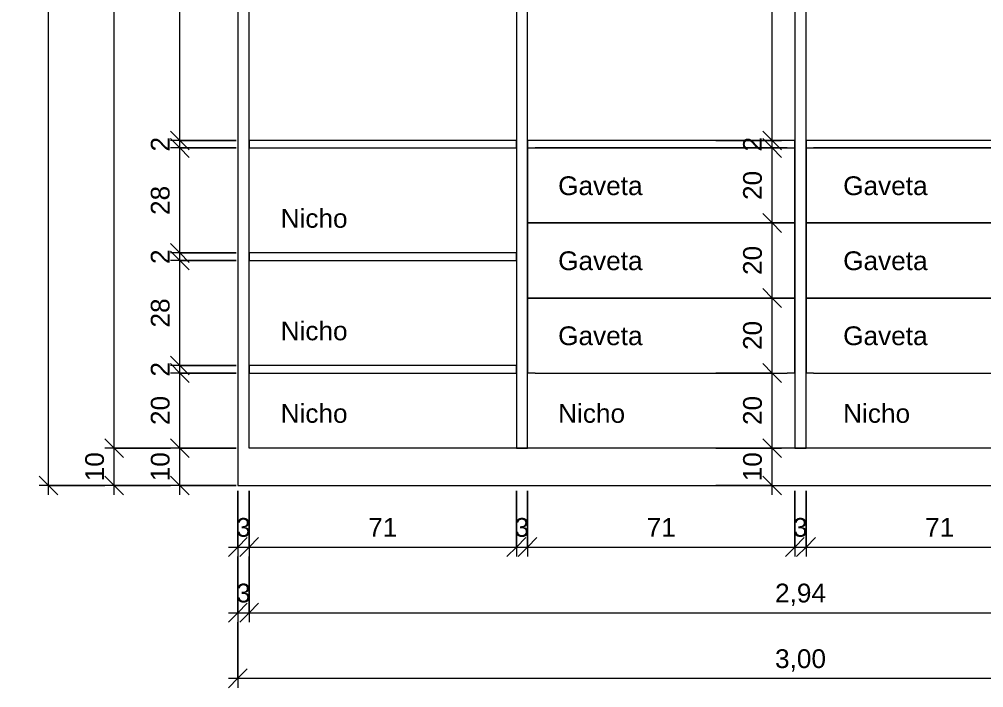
# Model space of a CAD drawing. Header units: millimetres. Extents: x 5059 to 16943, y -6200 to 11800.
# Drawn here: x 8047 to 10619, y -339 to 1443 of the extents above; entities that cross this region are included whole.
import ezdxf

# ---------------------------------------------------------------- set-up
doc = ezdxf.new("R2010")
doc.units = ezdxf.units.MM
for name, color, linetype, lineweight in [('A-ANNO-DIMS', 211, 'Continuous', 9), ('A-ANNO-DIMS-25', 211, 'Continuous', 9), ('G-ANNO-TEXT', 231, 'Continuous', 9), ('I-FURN', 30, 'Continuous', 9)]:
    doc.layers.add(name, color=color, linetype=linetype, lineweight=lineweight)
doc.styles.add('@Arial Unicode MS', font='ARIALUNI.TTF', dxfattribs={"height": 50})
doc.styles.add('Arial', font='arial.ttf', dxfattribs={"height": 50})
doc.dimstyles.new('CRT_-__Metros_-_Linha_de_chamada_3_5_mm', dxfattribs={"dimscale": 304.8, "dimtxt": 50.292243, "dimasz": 0.164042, "dimexe": 0.082021, "dimexo": 0.0625, "dimgap": 0.04101, "dimtad": 1, "dimdec": 0, "dimlfac": 0.1, "dimdsep": 46, "dimtxsty": '@Arial Unicode MS', "dimblk1": 'OBLIQUE', "dimblk2": 'OBLIQUE', "dimsah": 1, "dimcen": 0.09, "dimdle": 0.082021, "dimazin": 0, "dimtfac": 1, "dimtdec": 4, "dimtix": 1, "dimtmove": 0, "dimatfit": 3, "dimfxl": 0.492126, "dimfxlon": 1, "dimtvp": 1, "dimtolj": 1, "dimtzin": 0, "dimarcsym": 2})
doc.dimstyles.new('CRT_-__Metros_-_Linha_de_chamada_3_5_mm_1', dxfattribs={"dimscale": 304.8, "dimtxt": 50.292243, "dimasz": 0.164042, "dimexe": 0.082021, "dimexo": 0.0625, "dimgap": 0.04101, "dimtad": 1, "dimlfac": 0.001, "dimrnd": 0.01, "dimzin": 0, "dimdsep": 46, "dimtxsty": '@Arial Unicode MS', "dimblk1": 'OBLIQUE', "dimblk2": 'OBLIQUE', "dimsah": 1, "dimcen": 0.09, "dimdle": 0.082021, "dimazin": 0, "dimtfac": 1, "dimtdec": 4, "dimtix": 1, "dimtmove": 0, "dimatfit": 3, "dimfxl": 0.492126, "dimfxlon": 1, "dimtvp": 1, "dimtolj": 1, "dimtzin": 0, "dimarcsym": 2})

# ---------------------------------------------------------------- blocks, each defined once
blk = doc.blocks.new('CLOSET 02 - CLOSET 02-4326823-VISTA FRONTAL CLOSET 02')
at = {"layer": 'I-FURN'}
for p, q in [((13329.7, 3200), (13329.7, 200)), ((13359.7, 300), (13359.7, 3100)), ((14072.2, 3100), (14072.2, 300)), ((14102.2, 300), (14102.2, 3100)), ((14814.7, 3100), (14814.7, 300)), ((14844.7, 300), (14844.7, 3100)), ((14072.2, 1120), (13359.7, 1120)), ((13359.7, 1120), (13359.7, 1100)), ((14072.2, 1100), (14072.2, 1120)), ((14814.7, 1120), (14102.2, 1120)), ((14102.2, 1120), (14102.2, 1100)), ((14814.7, 1100), (14814.7, 1120)), ((15557.2, 1120), (14844.7, 1120)), ((14844.7, 1120), (14844.7, 1100)), ((13359.7, 1100), (14072.2, 1100)), ((14102.2, 1100), (14102.2, 900)), ((14102.2, 1100), (14814.7, 1100)), ((14794.7, 1100), (14122.2, 1100)), ((14814.7, 900), (14814.7, 1100)), ((14844.7, 1100), (14844.7, 900)), ((14844.7, 1100), (15557.2, 1100)), ((15537.2, 1100), (14864.7, 1100)), ((14122.2, 900), (14102.2, 900)), ((14102.2, 900), (14102.2, 700)), ((14102.2, 900), (14122.2, 900)), ((14122.2, 900), (14794.7, 900)), ((14794.7, 900), (14122.2, 900)), ((14814.7, 900), (14794.7, 900)), ((14794.7, 900), (14814.7, 900)), ((14814.7, 700), (14814.7, 900)), ((14864.7, 900), (14844.7, 900)), ((14844.7, 900), (14844.7, 700)), ((14844.7, 900), (14864.7, 900)), ((14864.7, 900), (15537.2, 900)), ((15537.2, 900), (14864.7, 900)), ((14072.2, 820), (13359.7, 820)), ((13359.7, 820), (13359.7, 800)), ((13359.7, 800), (14072.2, 800)), ((14072.2, 800), (14072.2, 820)), ((14122.2, 700), (14102.2, 700)), ((14102.2, 700), (14102.2, 500)), ((14102.2, 700), (14122.2, 700)), ((14122.2, 700), (14794.7, 700)), ((14794.7, 700), (14122.2, 700)), ((14814.7, 700), (14794.7, 700)), ((14794.7, 700), (14814.7, 700)), ((14814.7, 500), (14814.7, 700)), ((14864.7, 700), (14844.7, 700)), ((14844.7, 700), (14844.7, 500)), ((14844.7, 700), (14864.7, 700)), ((14864.7, 700), (15537.2, 700)), ((15537.2, 700), (14864.7, 700)), ((14072.2, 520), (13359.7, 520)), ((13359.7, 520), (13359.7, 500)), ((14072.2, 500), (14072.2, 520)), ((13359.7, 500), (14072.2, 500)), ((14122.2, 500), (14102.2, 500)), ((14122.2, 500), (14794.7, 500)), ((14814.7, 500), (14794.7, 500)), ((14864.7, 500), (14844.7, 500)), ((14864.7, 500), (15537.2, 500)), ((16299.7, 300), (13359.7, 300)), ((14072.2, 300), (14102.2, 300)), ((14814.7, 300), (14844.7, 300)), ((13329.7, 200), (16329.7, 200))]:
    blk.add_line(p, q, dxfattribs=at)
blk = doc.blocks.new('DIMBLOCK1-VISTA FRONTAL CLOSET 02')
at = {"layer": 'A-ANNO-DIMS-25', "lineweight": 18}
for p, q in [((8475, 300), (8450, 325)), ((8475, 300), (8500, 275)), ((8475, 200), (8450, 225)), ((8475, 200), (8500, 175))]:
    blk.add_line(p, q, dxfattribs=at)
at = {"layer": 'A-ANNO-DIMS-25'}
for p, q in [((8625, 300), (8450, 300)), ((8475, 175), (8475, 300)), ((8475, 300), (8625, 300)), ((8625, 200), (8450, 200)), ((8475, 200), (8625, 200))]:
    blk.add_line(p, q, dxfattribs=at)
at = {"layer": 'A-ANNO-DIMS-25', "color": 0, "insert": (8397.6, 211.3), "char_height": 50, "width": 92.937, "attachment_point": 1, "rotation": 90, "line_spacing_factor": 1.117605, "style": '@Arial Unicode MS'}
blk.add_mtext('10', dxfattribs=at)
blk = doc.blocks.new('_Oblique')
at = {"color": 0, "linetype": 'ByBlock', "lineweight": -2}
blk.add_line((-0.5, -0.5), (0.5, 0.5), dxfattribs=at)
blk = doc.blocks.new('DIMBLOCK2-VISTA FRONTAL CLOSET 02')
at = {"layer": 'A-ANNO-DIMS-25', "lineweight": 18}
for p, q in [((8475, 500), (8450, 525)), ((8475, 500), (8500, 475)), ((8475, 300), (8450, 325)), ((8475, 300), (8500, 275))]:
    blk.add_line(p, q, dxfattribs=at)
at = {"layer": 'A-ANNO-DIMS-25'}
for p, q in [((8625, 500), (8450, 500)), ((8475, 300), (8475, 500)), ((8475, 500), (8625, 500)), ((8625, 300), (8450, 300)), ((8475, 300), (8625, 300))]:
    blk.add_line(p, q, dxfattribs=at)
at = {"layer": 'A-ANNO-DIMS-25', "color": 0, "insert": (8397.6, 361.3), "char_height": 50, "width": 92.937, "attachment_point": 1, "rotation": 90, "line_spacing_factor": 1.117605, "style": '@Arial Unicode MS'}
blk.add_mtext('20', dxfattribs=at)
blk = doc.blocks.new('DIMBLOCK3-VISTA FRONTAL CLOSET 02')
at = {"layer": 'A-ANNO-DIMS-25', "lineweight": 18}
for p, q in [((8475, 520), (8450, 545)), ((8475, 500), (8450, 525)), ((8475, 520), (8500, 495)), ((8475, 500), (8500, 475))]:
    blk.add_line(p, q, dxfattribs=at)
at = {"layer": 'A-ANNO-DIMS-25'}
for p, q in [((8625, 520), (8450, 520)), ((8475, 500), (8475, 520)), ((8475, 520), (8625, 520)), ((8625, 500), (8450, 500)), ((8475, 500), (8625, 500))]:
    blk.add_line(p, q, dxfattribs=at)
at = {"layer": 'A-ANNO-DIMS-25', "color": 0, "insert": (8397.6, 490.6), "char_height": 50, "width": 46.468, "attachment_point": 1, "rotation": 90, "line_spacing_factor": 1.117605, "style": '@Arial Unicode MS'}
blk.add_mtext('2', dxfattribs=at)
blk = doc.blocks.new('DIMBLOCK4-VISTA FRONTAL CLOSET 02')
at = {"layer": 'A-ANNO-DIMS-25', "lineweight": 18}
for p, q in [((8475, 800), (8450, 825)), ((8475, 800), (8500, 775)), ((8475, 520), (8450, 545)), ((8475, 520), (8500, 495))]:
    blk.add_line(p, q, dxfattribs=at)
at = {"layer": 'A-ANNO-DIMS-25'}
for p, q in [((8625, 800), (8450, 800)), ((8475, 520), (8475, 800)), ((8475, 800), (8625, 800)), ((8625, 520), (8450, 520)), ((8475, 520), (8625, 520))]:
    blk.add_line(p, q, dxfattribs=at)
at = {"layer": 'A-ANNO-DIMS-25', "color": 0, "insert": (8397.6, 621.3), "char_height": 50, "width": 92.937, "attachment_point": 1, "rotation": 90, "line_spacing_factor": 1.117605, "style": '@Arial Unicode MS'}
blk.add_mtext('28', dxfattribs=at)
blk = doc.blocks.new('DIMBLOCK5-VISTA FRONTAL CLOSET 02')
at = {"layer": 'A-ANNO-DIMS-25', "lineweight": 18}
for p, q in [((8475, 820), (8450, 845)), ((8475, 800), (8450, 825)), ((8475, 820), (8500, 795)), ((8475, 800), (8500, 775))]:
    blk.add_line(p, q, dxfattribs=at)
at = {"layer": 'A-ANNO-DIMS-25'}
for p, q in [((8625, 820), (8450, 820)), ((8625, 800), (8450, 800)), ((8475, 800), (8475, 820)), ((8475, 820), (8625, 820)), ((8475, 800), (8625, 800))]:
    blk.add_line(p, q, dxfattribs=at)
at = {"layer": 'A-ANNO-DIMS-25', "color": 0, "insert": (8397.6, 790.6), "char_height": 50, "width": 46.468, "attachment_point": 1, "rotation": 90, "line_spacing_factor": 1.117605, "style": '@Arial Unicode MS'}
blk.add_mtext('2', dxfattribs=at)
blk = doc.blocks.new('DIMBLOCK6-VISTA FRONTAL CLOSET 02')
at = {"layer": 'A-ANNO-DIMS-25', "lineweight": 18}
for p, q in [((8475, 1100), (8450, 1125)), ((8475, 1100), (8500, 1075)), ((8475, 820), (8450, 845)), ((8475, 820), (8500, 795))]:
    blk.add_line(p, q, dxfattribs=at)
at = {"layer": 'A-ANNO-DIMS-25'}
for p, q in [((8625, 1100), (8450, 1100)), ((8475, 820), (8475, 1100)), ((8475, 1100), (8625, 1100)), ((8625, 820), (8450, 820)), ((8475, 820), (8625, 820))]:
    blk.add_line(p, q, dxfattribs=at)
at = {"layer": 'A-ANNO-DIMS-25', "color": 0, "insert": (8397.6, 921.3), "char_height": 50, "width": 92.937, "attachment_point": 1, "rotation": 90, "line_spacing_factor": 1.117605, "style": '@Arial Unicode MS'}
blk.add_mtext('28', dxfattribs=at)
blk = doc.blocks.new('DIMBLOCK7-VISTA FRONTAL CLOSET 02')
at = {"layer": 'A-ANNO-DIMS-25', "lineweight": 18}
for p, q in [((8475, 1120), (8450, 1145)), ((8475, 1100), (8450, 1125)), ((8475, 1120), (8500, 1095)), ((8475, 1100), (8500, 1075))]:
    blk.add_line(p, q, dxfattribs=at)
at = {"layer": 'A-ANNO-DIMS-25'}
for p, q in [((8625, 1120), (8450, 1120)), ((8475, 1100), (8475, 1120)), ((8475, 1120), (8625, 1120)), ((8625, 1100), (8450, 1100)), ((8475, 1100), (8625, 1100))]:
    blk.add_line(p, q, dxfattribs=at)
at = {"layer": 'A-ANNO-DIMS-25', "color": 0, "insert": (8397.6, 1090.6), "char_height": 50, "width": 46.468, "attachment_point": 1, "rotation": 90, "line_spacing_factor": 1.117605, "style": '@Arial Unicode MS'}
blk.add_mtext('2', dxfattribs=at)
blk = doc.blocks.new('DIMBLOCK8-VISTA FRONTAL CLOSET 02')
at = {"layer": 'A-ANNO-DIMS-25', "lineweight": 18}
for p, q in [((8475, 2300), (8450, 2325)), ((8475, 2300), (8500, 2275)), ((8475, 1120), (8450, 1145)), ((8475, 1120), (8500, 1095))]:
    blk.add_line(p, q, dxfattribs=at)
at = {"layer": 'A-ANNO-DIMS-25'}
for p, q in [((8625, 2300), (8450, 2300)), ((8475, 1120), (8475, 2300)), ((8475, 2300), (8625, 2300)), ((8625, 1120), (8450, 1120)), ((8475, 1120), (8625, 1120))]:
    blk.add_line(p, q, dxfattribs=at)
at = {"layer": 'A-ANNO-DIMS-25', "color": 0, "insert": (8397.6, 1642.4), "char_height": 50, "width": 162.337, "attachment_point": 1, "rotation": 90, "line_spacing_factor": 1.117605, "style": '@Arial Unicode MS'}
blk.add_mtext('1,18', dxfattribs=at)
blk = doc.blocks.new('DIMBLOCK14-VISTA FRONTAL CLOSET 02')
at = {"layer": 'A-ANNO-DIMS-25', "lineweight": 18}
for p, q in [((8300, 300), (8275, 325)), ((8300, 300), (8325, 275)), ((8300, 200), (8275, 225)), ((8300, 200), (8325, 175))]:
    blk.add_line(p, q, dxfattribs=at)
at = {"layer": 'A-ANNO-DIMS-25'}
for p, q in [((8450, 300), (8275, 300)), ((8300, 175), (8300, 300)), ((8300, 300), (8450, 300)), ((8450, 200), (8275, 200)), ((8300, 200), (8450, 200))]:
    blk.add_line(p, q, dxfattribs=at)
at = {"layer": 'A-ANNO-DIMS-25', "color": 0, "insert": (8222.6, 211.3), "char_height": 50, "width": 92.937, "attachment_point": 1, "rotation": 90, "line_spacing_factor": 1.117605, "style": '@Arial Unicode MS'}
blk.add_mtext('10', dxfattribs=at)
blk = doc.blocks.new('DIMBLOCK15-VISTA FRONTAL CLOSET 02')
at = {"layer": 'A-ANNO-DIMS-25', "lineweight": 18}
for p, q in [((8300, 3100), (8275, 3125)), ((8300, 3100), (8325, 3075)), ((8300, 300), (8275, 325)), ((8300, 300), (8325, 275))]:
    blk.add_line(p, q, dxfattribs=at)
at = {"layer": 'A-ANNO-DIMS-25'}
for p, q in [((8450, 3100), (8275, 3100)), ((8300, 300), (8300, 3100)), ((8300, 3100), (8450, 3100)), ((8450, 300), (8275, 300)), ((8300, 300), (8450, 300))]:
    blk.add_line(p, q, dxfattribs=at)
at = {"layer": 'A-ANNO-DIMS-25', "color": 0, "insert": (8222.6, 1632.4), "char_height": 50, "width": 162.337, "attachment_point": 1, "rotation": 90, "line_spacing_factor": 1.117605, "style": '@Arial Unicode MS'}
blk.add_mtext('2,80', dxfattribs=at)
blk = doc.blocks.new('DIMBLOCK17-VISTA FRONTAL CLOSET 02')
at = {"layer": 'A-ANNO-DIMS-25', "lineweight": 18}
for p, q in [((8125, 3200), (8100, 3225)), ((8125, 3200), (8150, 3175)), ((8125, 200), (8100, 225)), ((8125, 200), (8150, 175))]:
    blk.add_line(p, q, dxfattribs=at)
at = {"layer": 'A-ANNO-DIMS-25'}
for p, q in [((8125, 175), (8125, 3225)), ((8275, 3200), (8100, 3200)), ((8125, 3200), (8275, 3200)), ((8275, 200), (8100, 200)), ((8125, 200), (8275, 200))]:
    blk.add_line(p, q, dxfattribs=at)
at = {"layer": 'A-ANNO-DIMS-25', "color": 0, "insert": (8047.6, 1632.4), "char_height": 50, "width": 162.337, "attachment_point": 1, "rotation": 90, "line_spacing_factor": 1.117605, "style": '@Arial Unicode MS'}
blk.add_mtext('3,00', dxfattribs=at)
blk = doc.blocks.new('DIMBLOCK18-VISTA FRONTAL CLOSET 02')
at = {"layer": 'A-ANNO-DIMS-25'}
for p, q in [((8629.8, 186.1), (8629.8, 11.1)), ((8629.8, 36.1), (8629.8, 186.1)), ((8659.8, 186.1), (8659.8, 11.1)), ((8659.8, 36.1), (8659.8, 186.1)), ((8604.8, 36.1), (8659.8, 36.1))]:
    blk.add_line(p, q, dxfattribs=at)
at = {"layer": 'A-ANNO-DIMS-25', "lineweight": 18}
for p, q in [((8629.8, 36.1), (8654.8, 61.1)), ((8659.8, 36.1), (8684.8, 61.1)), ((8629.8, 36.1), (8604.8, 11.1)), ((8659.8, 36.1), (8634.8, 11.1))]:
    blk.add_line(p, q, dxfattribs=at)
at = {"layer": 'A-ANNO-DIMS-25', "color": 0, "insert": (8625.4, 113.5), "char_height": 50, "width": 46.468, "attachment_point": 1, "line_spacing_factor": 1.117605, "style": '@Arial Unicode MS'}
blk.add_mtext('3', dxfattribs=at)
blk = doc.blocks.new('DIMBLOCK19-VISTA FRONTAL CLOSET 02')
at = {"layer": 'A-ANNO-DIMS-25'}
for p, q in [((8659.8, 186.1), (8659.8, 11.1)), ((8659.8, 36.1), (8659.8, 186.1)), ((9372.3, 186.1), (9372.3, 11.1)), ((9372.3, 36.1), (9372.3, 186.1)), ((8659.8, 36.1), (9372.3, 36.1))]:
    blk.add_line(p, q, dxfattribs=at)
at = {"layer": 'A-ANNO-DIMS-25', "lineweight": 18}
for p, q in [((8659.8, 36.1), (8684.8, 61.1)), ((9372.3, 36.1), (9397.3, 61.1)), ((8659.8, 36.1), (8634.8, 11.1)), ((9372.3, 36.1), (9347.3, 11.1))]:
    blk.add_line(p, q, dxfattribs=at)
at = {"layer": 'A-ANNO-DIMS-25', "color": 0, "insert": (8977.3, 113.5), "char_height": 50, "width": 92.937, "attachment_point": 1, "line_spacing_factor": 1.117605, "style": '@Arial Unicode MS'}
blk.add_mtext('71', dxfattribs=at)
blk = doc.blocks.new('DIMBLOCK20-VISTA FRONTAL CLOSET 02')
at = {"layer": 'A-ANNO-DIMS-25'}
for p, q in [((9372.3, 186.1), (9372.3, 11.1)), ((9372.3, 36.1), (9372.3, 186.1)), ((9402.3, 186.1), (9402.3, 11.1)), ((9402.3, 36.1), (9402.3, 186.1)), ((9372.3, 36.1), (9402.3, 36.1))]:
    blk.add_line(p, q, dxfattribs=at)
at = {"layer": 'A-ANNO-DIMS-25', "lineweight": 18}
for p, q in [((9372.3, 36.1), (9397.3, 61.1)), ((9402.3, 36.1), (9427.3, 61.1)), ((9372.3, 36.1), (9347.3, 11.1)), ((9402.3, 36.1), (9377.3, 11.1))]:
    blk.add_line(p, q, dxfattribs=at)
at = {"layer": 'A-ANNO-DIMS-25', "color": 0, "insert": (9367.9, 113.5), "char_height": 50, "width": 46.468, "attachment_point": 1, "line_spacing_factor": 1.117605, "style": '@Arial Unicode MS'}
blk.add_mtext('3', dxfattribs=at)
blk = doc.blocks.new('DIMBLOCK21-VISTA FRONTAL CLOSET 02')
at = {"layer": 'A-ANNO-DIMS-25'}
for p, q in [((9402.3, 186.1), (9402.3, 11.1)), ((9402.3, 36.1), (9402.3, 186.1)), ((10114.8, 186.1), (10114.8, 11.1)), ((10114.8, 36.1), (10114.8, 186.1)), ((9402.3, 36.1), (10114.8, 36.1))]:
    blk.add_line(p, q, dxfattribs=at)
at = {"layer": 'A-ANNO-DIMS-25', "lineweight": 18}
for p, q in [((9402.3, 36.1), (9427.3, 61.1)), ((10114.8, 36.1), (10139.8, 61.1)), ((9402.3, 36.1), (9377.3, 11.1)), ((10114.8, 36.1), (10089.8, 11.1))]:
    blk.add_line(p, q, dxfattribs=at)
at = {"layer": 'A-ANNO-DIMS-25', "color": 0, "insert": (9719.8, 113.5), "char_height": 50, "width": 92.937, "attachment_point": 1, "line_spacing_factor": 1.117605, "style": '@Arial Unicode MS'}
blk.add_mtext('71', dxfattribs=at)
blk = doc.blocks.new('DIMBLOCK22-VISTA FRONTAL CLOSET 02')
at = {"layer": 'A-ANNO-DIMS-25'}
for p, q in [((10114.8, 186.1), (10114.8, 11.1)), ((10114.8, 36.1), (10114.8, 186.1)), ((10144.8, 186.1), (10144.8, 11.1)), ((10144.8, 36.1), (10144.8, 186.1)), ((10114.8, 36.1), (10144.8, 36.1))]:
    blk.add_line(p, q, dxfattribs=at)
at = {"layer": 'A-ANNO-DIMS-25', "lineweight": 18}
for p, q in [((10114.8, 36.1), (10139.8, 61.1)), ((10144.8, 36.1), (10169.8, 61.1)), ((10114.8, 36.1), (10089.8, 11.1)), ((10144.8, 36.1), (10119.8, 11.1))]:
    blk.add_line(p, q, dxfattribs=at)
at = {"layer": 'A-ANNO-DIMS-25', "color": 0, "insert": (10110.4, 113.5), "char_height": 50, "width": 46.468, "attachment_point": 1, "line_spacing_factor": 1.117605, "style": '@Arial Unicode MS'}
blk.add_mtext('3', dxfattribs=at)
blk = doc.blocks.new('DIMBLOCK23-VISTA FRONTAL CLOSET 02')
at = {"layer": 'A-ANNO-DIMS-25'}
for p, q in [((10144.8, 186.1), (10144.8, 11.1)), ((10144.8, 36.1), (10144.8, 186.1)), ((10857.3, 186.1), (10857.3, 11.1)), ((10857.3, 36.1), (10857.3, 186.1)), ((10144.8, 36.1), (10857.3, 36.1))]:
    blk.add_line(p, q, dxfattribs=at)
at = {"layer": 'A-ANNO-DIMS-25', "lineweight": 18}
for p, q in [((10144.8, 36.1), (10169.8, 61.1)), ((10857.3, 36.1), (10882.3, 61.1)), ((10144.8, 36.1), (10119.8, 11.1)), ((10857.3, 36.1), (10832.3, 11.1))]:
    blk.add_line(p, q, dxfattribs=at)
at = {"layer": 'A-ANNO-DIMS-25', "color": 0, "insert": (10462.3, 113.5), "char_height": 50, "width": 92.937, "attachment_point": 1, "line_spacing_factor": 1.117605, "style": '@Arial Unicode MS'}
blk.add_mtext('71', dxfattribs=at)
blk = doc.blocks.new('DIMBLOCK27-VISTA FRONTAL CLOSET 02')
at = {"layer": 'A-ANNO-DIMS-25'}
for p, q in [((8629.8, 11.1), (8629.8, -163.9)), ((8629.8, -138.9), (8629.8, 11.1)), ((8659.8, 11.1), (8659.8, -163.9)), ((8659.8, -138.9), (8659.8, 11.1)), ((8604.8, -138.9), (8659.8, -138.9))]:
    blk.add_line(p, q, dxfattribs=at)
at = {"layer": 'A-ANNO-DIMS-25', "lineweight": 18}
for p, q in [((8629.8, -138.9), (8654.8, -113.9)), ((8659.8, -138.9), (8684.8, -113.9)), ((8629.8, -138.9), (8604.8, -163.9)), ((8659.8, -138.9), (8634.8, -163.9))]:
    blk.add_line(p, q, dxfattribs=at)
at = {"layer": 'A-ANNO-DIMS-25', "color": 0, "insert": (8625.4, -61.5), "char_height": 50, "width": 46.468, "attachment_point": 1, "line_spacing_factor": 1.117605, "style": '@Arial Unicode MS'}
blk.add_mtext('3', dxfattribs=at)
blk = doc.blocks.new('DIMBLOCK28-VISTA FRONTAL CLOSET 02')
at = {"layer": 'A-ANNO-DIMS-25'}
for p, q in [((8659.8, 11.1), (8659.8, -163.9)), ((8659.8, -138.9), (8659.8, 11.1)), ((11599.8, 11.1), (11599.8, -163.9)), ((11599.8, -138.9), (11599.8, 11.1)), ((8659.8, -138.9), (11599.8, -138.9))]:
    blk.add_line(p, q, dxfattribs=at)
at = {"layer": 'A-ANNO-DIMS-25', "lineweight": 18}
for p, q in [((8659.8, -138.9), (8684.8, -113.9)), ((11599.8, -138.9), (11624.8, -113.9)), ((8659.8, -138.9), (8634.8, -163.9)), ((11599.8, -138.9), (11574.8, -163.9))]:
    blk.add_line(p, q, dxfattribs=at)
at = {"layer": 'A-ANNO-DIMS-25', "color": 0, "insert": (10062.1, -61.5), "char_height": 50, "width": 162.337, "attachment_point": 1, "line_spacing_factor": 1.117605, "style": '@Arial Unicode MS'}
blk.add_mtext('2,94', dxfattribs=at)
blk = doc.blocks.new('DIMBLOCK30-VISTA FRONTAL CLOSET 02')
at = {"layer": 'A-ANNO-DIMS-25'}
for p, q in [((8629.8, -163.9), (8629.8, -338.9)), ((8629.8, -313.9), (8629.8, -163.9)), ((11629.8, -163.9), (11629.8, -338.9)), ((11629.8, -313.9), (11629.8, -163.9)), ((8604.8, -313.9), (11654.8, -313.9))]:
    blk.add_line(p, q, dxfattribs=at)
at = {"layer": 'A-ANNO-DIMS-25', "lineweight": 18}
for p, q in [((8629.8, -313.9), (8654.8, -288.9)), ((11629.8, -313.9), (11654.8, -288.9)), ((8629.8, -313.9), (8604.8, -338.9)), ((11629.8, -313.9), (11604.8, -338.9))]:
    blk.add_line(p, q, dxfattribs=at)
at = {"layer": 'A-ANNO-DIMS-25', "color": 0, "insert": (10062.1, -236.5), "char_height": 50, "width": 162.337, "attachment_point": 1, "line_spacing_factor": 1.117605, "style": '@Arial Unicode MS'}
blk.add_mtext('3,00', dxfattribs=at)
blk = doc.blocks.new('DIMBLOCK54-VISTA FRONTAL CLOSET 02')
at = {"layer": 'A-ANNO-DIMS-25', "lineweight": 18}
for p, q in [((10054.3, 300), (10029.3, 325)), ((10054.3, 300), (10079.3, 275)), ((10054.3, 200), (10029.3, 225)), ((10054.3, 200), (10079.3, 175))]:
    blk.add_line(p, q, dxfattribs=at)
at = {"layer": 'A-ANNO-DIMS-25'}
for p, q in [((9904.3, 300), (10079.3, 300)), ((10054.3, 300), (9904.3, 300)), ((10054.3, 175), (10054.3, 300)), ((9904.3, 200), (10079.3, 200)), ((10054.3, 200), (9904.3, 200))]:
    blk.add_line(p, q, dxfattribs=at)
at = {"layer": 'A-ANNO-DIMS-25', "color": 0, "insert": (9976.9, 211.3), "char_height": 50, "width": 92.937, "attachment_point": 1, "rotation": 90, "line_spacing_factor": 1.117605, "style": '@Arial Unicode MS'}
blk.add_mtext('10', dxfattribs=at)
blk = doc.blocks.new('DIMBLOCK55-VISTA FRONTAL CLOSET 02')
at = {"layer": 'A-ANNO-DIMS-25', "lineweight": 18}
for p, q in [((10054.3, 500), (10029.3, 525)), ((10054.3, 500), (10079.3, 475)), ((10054.3, 300), (10029.3, 325)), ((10054.3, 300), (10079.3, 275))]:
    blk.add_line(p, q, dxfattribs=at)
at = {"layer": 'A-ANNO-DIMS-25'}
for p, q in [((9904.3, 500), (10079.3, 500)), ((10054.3, 500), (9904.3, 500)), ((10054.3, 300), (10054.3, 500)), ((9904.3, 300), (10079.3, 300)), ((10054.3, 300), (9904.3, 300))]:
    blk.add_line(p, q, dxfattribs=at)
at = {"layer": 'A-ANNO-DIMS-25', "color": 0, "insert": (9976.9, 361.3), "char_height": 50, "width": 92.937, "attachment_point": 1, "rotation": 90, "line_spacing_factor": 1.117605, "style": '@Arial Unicode MS'}
blk.add_mtext('20', dxfattribs=at)
blk = doc.blocks.new('DIMBLOCK56-VISTA FRONTAL CLOSET 02')
at = {"layer": 'A-ANNO-DIMS-25', "lineweight": 18}
for p, q in [((10054.3, 700), (10029.3, 725)), ((10054.3, 700), (10079.3, 675)), ((10054.3, 500), (10029.3, 525)), ((10054.3, 500), (10079.3, 475))]:
    blk.add_line(p, q, dxfattribs=at)
at = {"layer": 'A-ANNO-DIMS-25'}
for p, q in [((9904.3, 700), (10079.3, 700)), ((10054.3, 700), (9904.3, 700)), ((10054.3, 500), (10054.3, 700)), ((9904.3, 500), (10079.3, 500)), ((10054.3, 500), (9904.3, 500))]:
    blk.add_line(p, q, dxfattribs=at)
at = {"layer": 'A-ANNO-DIMS-25', "color": 0, "insert": (9976.9, 561.3), "char_height": 50, "width": 92.937, "attachment_point": 1, "rotation": 90, "line_spacing_factor": 1.117605, "style": '@Arial Unicode MS'}
blk.add_mtext('20', dxfattribs=at)
blk = doc.blocks.new('DIMBLOCK57-VISTA FRONTAL CLOSET 02')
at = {"layer": 'A-ANNO-DIMS-25', "lineweight": 18}
for p, q in [((10054.3, 900), (10029.3, 925)), ((10054.3, 900), (10079.3, 875)), ((10054.3, 700), (10029.3, 725)), ((10054.3, 700), (10079.3, 675))]:
    blk.add_line(p, q, dxfattribs=at)
at = {"layer": 'A-ANNO-DIMS-25'}
for p, q in [((9904.3, 900), (10079.3, 900)), ((10054.3, 900), (9904.3, 900)), ((10054.3, 700), (10054.3, 900)), ((9904.3, 700), (10079.3, 700)), ((10054.3, 700), (9904.3, 700))]:
    blk.add_line(p, q, dxfattribs=at)
at = {"layer": 'A-ANNO-DIMS-25', "color": 0, "insert": (9976.9, 761.3), "char_height": 50, "width": 92.937, "attachment_point": 1, "rotation": 90, "line_spacing_factor": 1.117605, "style": '@Arial Unicode MS'}
blk.add_mtext('20', dxfattribs=at)
blk = doc.blocks.new('DIMBLOCK58-VISTA FRONTAL CLOSET 02')
at = {"layer": 'A-ANNO-DIMS-25', "lineweight": 18}
for p, q in [((10054.3, 1100), (10029.3, 1125)), ((10054.3, 1100), (10079.3, 1075)), ((10054.3, 900), (10029.3, 925)), ((10054.3, 900), (10079.3, 875))]:
    blk.add_line(p, q, dxfattribs=at)
at = {"layer": 'A-ANNO-DIMS-25'}
for p, q in [((9904.3, 1100), (10079.3, 1100)), ((10054.3, 1100), (9904.3, 1100)), ((10054.3, 900), (10054.3, 1100)), ((9904.3, 900), (10079.3, 900)), ((10054.3, 900), (9904.3, 900))]:
    blk.add_line(p, q, dxfattribs=at)
at = {"layer": 'A-ANNO-DIMS-25', "color": 0, "insert": (9976.9, 961.3), "char_height": 50, "width": 92.937, "attachment_point": 1, "rotation": 90, "line_spacing_factor": 1.117605, "style": '@Arial Unicode MS'}
blk.add_mtext('20', dxfattribs=at)
blk = doc.blocks.new('DIMBLOCK59-VISTA FRONTAL CLOSET 02')
at = {"layer": 'A-ANNO-DIMS-25', "lineweight": 18}
for p, q in [((10054.3, 1120), (10029.3, 1145)), ((10054.3, 1100), (10029.3, 1125)), ((10054.3, 1120), (10079.3, 1095)), ((10054.3, 1100), (10079.3, 1075))]:
    blk.add_line(p, q, dxfattribs=at)
at = {"layer": 'A-ANNO-DIMS-25'}
for p, q in [((9904.3, 1120), (10079.3, 1120)), ((10054.3, 1120), (9904.3, 1120)), ((10054.3, 1100), (10054.3, 1120)), ((9904.3, 1100), (10079.3, 1100)), ((10054.3, 1100), (9904.3, 1100))]:
    blk.add_line(p, q, dxfattribs=at)
at = {"layer": 'A-ANNO-DIMS-25', "color": 0, "insert": (9976.9, 1090.6), "char_height": 50, "width": 46.468, "attachment_point": 1, "rotation": 90, "line_spacing_factor": 1.117605, "style": '@Arial Unicode MS'}
blk.add_mtext('2', dxfattribs=at)
blk = doc.blocks.new('DIMBLOCK60-VISTA FRONTAL CLOSET 02')
at = {"layer": 'A-ANNO-DIMS-25', "lineweight": 18}
for p, q in [((10054.3, 2300), (10029.3, 2325)), ((10054.3, 2300), (10079.3, 2275)), ((10054.3, 1120), (10029.3, 1145)), ((10054.3, 1120), (10079.3, 1095))]:
    blk.add_line(p, q, dxfattribs=at)
at = {"layer": 'A-ANNO-DIMS-25'}
for p, q in [((9904.3, 2300), (10079.3, 2300)), ((10054.3, 2300), (9904.3, 2300)), ((10054.3, 1120), (10054.3, 2300)), ((9904.3, 1120), (10079.3, 1120)), ((10054.3, 1120), (9904.3, 1120))]:
    blk.add_line(p, q, dxfattribs=at)
at = {"layer": 'A-ANNO-DIMS-25', "color": 0, "insert": (9976.9, 1642.4), "char_height": 50, "width": 162.337, "attachment_point": 1, "rotation": 90, "line_spacing_factor": 1.117605, "style": '@Arial Unicode MS'}
blk.add_mtext('1,18', dxfattribs=at)

msp = doc.modelspace()

# ---------------------------------------------------------------- block references
at = {"layer": 'I-FURN'}
msp.add_blockref('CLOSET 02 - CLOSET 02-4326823-VISTA FRONTAL CLOSET 02', (-4699.867, 0), dxfattribs=at)

# ---------------------------------------------------------------- texts
at = {"layer": 'G-ANNO-TEXT', "color": 7, "char_height": 50, "attachment_point": 1, "style": 'Arial'}
for s, insert, width in [('Gaveta', (9483.733, 1024.354), 280.59062), ('Gaveta', (10243.733, 1024.354), 280.59062), ('Nicho', (8743.733, 937.308), 222.46828), ('Gaveta', (9483.733, 824.354), 280.59062), ('Gaveta', (10243.733, 824.354), 280.59062), ('Nicho', (8743.733, 637.308), 222.46828), ('Gaveta', (9483.733, 624.354), 280.59062), ('Gaveta', (10243.733, 624.354), 280.59062), ('Nicho', (8743.733, 417.308), 222.46828), ('Nicho', (9483.733, 417.308), 222.46828), ('Nicho', (10243.733, 417.308), 222.46828)]:
    msp.add_mtext(s, dxfattribs=dict(at, insert=insert, width=width))

# ---------------------------------------------------------------- dimensions: what is measured, and where the dimension line sits
at = {"layer": 'A-ANNO-DIMS'}
for base, p1, p2, dimstyle, override, picture, middle in [((8125.034, 3200), (8275.034, 200), (8275.034, 3200), 'CRT_-__Metros_-_Linha_de_chamada_3_5_mm_1', {"dimpost": '<>', "dimfxl": 3000}, 'DIMBLOCK17-VISTA FRONTAL CLOSET 02', (8086.989, 1700)), ((8300.034, 3100), (8450.034, 300), (8450.034, 3100), 'CRT_-__Metros_-_Linha_de_chamada_3_5_mm_1', {"dimpost": '<>', "dimfxl": 2800}, 'DIMBLOCK15-VISTA FRONTAL CLOSET 02', (8261.989, 1700)), ((8475.034, 2300), (8625.034, 1120), (8625.034, 2300), 'CRT_-__Metros_-_Linha_de_chamada_3_5_mm_1', {"dimpost": '<>', "dimfxl": 1180}, 'DIMBLOCK8-VISTA FRONTAL CLOSET 02', (8436.989, 1710)), ((10054.336, 2300), (9904.336, 1120), (9904.336, 2300), 'CRT_-__Metros_-_Linha_de_chamada_3_5_mm_1', {"dimpost": '<>', "dimfxl": 1180}, 'DIMBLOCK60-VISTA FRONTAL CLOSET 02', (10016.29, 1710)), ((8475.034, 1120), (8625.034, 1100), (8625.034, 1120), 'CRT_-__Metros_-_Linha_de_chamada_3_5_mm', {"dimpost": '<>', "dimfxl": 20}, 'DIMBLOCK7-VISTA FRONTAL CLOSET 02', (8437.415, 1110)), ((10054.336, 1120), (9904.336, 1100), (9904.336, 1120), 'CRT_-__Metros_-_Linha_de_chamada_3_5_mm', {"dimpost": '<>', "dimfxl": 20}, 'DIMBLOCK59-VISTA FRONTAL CLOSET 02', (10016.716, 1110)), ((8475.034, 1100), (8625.034, 820), (8625.034, 1100), 'CRT_-__Metros_-_Linha_de_chamada_3_5_mm', {"dimpost": '<>', "dimfxl": 280}, 'DIMBLOCK6-VISTA FRONTAL CLOSET 02', (8436.989, 960)), ((10054.336, 1100), (9904.336, 900), (9904.336, 1100), 'CRT_-__Metros_-_Linha_de_chamada_3_5_mm', {"dimpost": '<>', "dimfxl": 200}, 'DIMBLOCK58-VISTA FRONTAL CLOSET 02', (10016.29, 1000)), ((10054.336, 900), (9904.336, 700), (9904.336, 900), 'CRT_-__Metros_-_Linha_de_chamada_3_5_mm', {"dimpost": '<>', "dimfxl": 200}, 'DIMBLOCK57-VISTA FRONTAL CLOSET 02', (10016.29, 800)), ((8475.034, 820), (8625.034, 800), (8625.034, 820), 'CRT_-__Metros_-_Linha_de_chamada_3_5_mm', {"dimpost": '<>', "dimfxl": 20}, 'DIMBLOCK5-VISTA FRONTAL CLOSET 02', (8437.415, 810)), ((8475.034, 800), (8625.034, 520), (8625.034, 800), 'CRT_-__Metros_-_Linha_de_chamada_3_5_mm', {"dimpost": '<>', "dimfxl": 280}, 'DIMBLOCK4-VISTA FRONTAL CLOSET 02', (8436.989, 660)), ((10054.336, 700), (9904.336, 500), (9904.336, 700), 'CRT_-__Metros_-_Linha_de_chamada_3_5_mm', {"dimpost": '<>', "dimfxl": 200}, 'DIMBLOCK56-VISTA FRONTAL CLOSET 02', (10016.29, 600)), ((8475.034, 520), (8625.034, 500), (8625.034, 520), 'CRT_-__Metros_-_Linha_de_chamada_3_5_mm', {"dimpost": '<>', "dimfxl": 20}, 'DIMBLOCK3-VISTA FRONTAL CLOSET 02', (8437.415, 510)), ((8475.034, 500), (8625.034, 300), (8625.034, 500), 'CRT_-__Metros_-_Linha_de_chamada_3_5_mm', {"dimpost": '<>', "dimfxl": 200}, 'DIMBLOCK2-VISTA FRONTAL CLOSET 02', (8436.989, 400)), ((10054.336, 500), (9904.336, 300), (9904.336, 500), 'CRT_-__Metros_-_Linha_de_chamada_3_5_mm', {"dimpost": '<>', "dimfxl": 200}, 'DIMBLOCK55-VISTA FRONTAL CLOSET 02', (10016.29, 400)), ((8300.034, 300), (8450.034, 200), (8450.034, 300), 'CRT_-__Metros_-_Linha_de_chamada_3_5_mm', {"dimpost": '<>', "dimfxl": 100}, 'DIMBLOCK14-VISTA FRONTAL CLOSET 02', (8261.989, 250)), ((8475.034, 300), (8625.034, 200), (8625.034, 300), 'CRT_-__Metros_-_Linha_de_chamada_3_5_mm', {"dimpost": '<>', "dimfxl": 100}, 'DIMBLOCK1-VISTA FRONTAL CLOSET 02', (8436.989, 250)), ((10054.336, 300), (9904.336, 200), (9904.336, 300), 'CRT_-__Metros_-_Linha_de_chamada_3_5_mm', {"dimpost": '<>', "dimfxl": 100}, 'DIMBLOCK54-VISTA FRONTAL CLOSET 02', (10016.29, 250))]:
    dim = msp.add_linear_dim(base=base, p1=p1, p2=p2, angle=90, dimstyle=dimstyle, override=override, dxfattribs=at)
    dim.commit()
    dim.dimension.update_dxf_attribs({"geometry": picture, "text_midpoint": middle})
for base, p1, p2, dimstyle, override, picture, middle in [((8659.783, 36.088), (8629.783, 186.088), (8659.783, 186.088), 'CRT_-__Metros_-_Linha_de_chamada_3_5_mm', {"dimpost": '<>', "dimfxl": 30}, 'DIMBLOCK18-VISTA FRONTAL CLOSET 02', (8644.783, 74.134)), ((9372.283, 36.088), (8659.783, 186.088), (9372.283, 186.088), 'CRT_-__Metros_-_Linha_de_chamada_3_5_mm', {"dimpost": '<>', "dimfxl": 712.5}, 'DIMBLOCK19-VISTA FRONTAL CLOSET 02', (9016.033, 73.708)), ((9402.283, 36.088), (9372.283, 186.088), (9402.283, 186.088), 'CRT_-__Metros_-_Linha_de_chamada_3_5_mm', {"dimpost": '<>', "dimfxl": 30}, 'DIMBLOCK20-VISTA FRONTAL CLOSET 02', (9387.283, 74.134)), ((10114.783, 36.088), (9402.283, 186.088), (10114.783, 186.088), 'CRT_-__Metros_-_Linha_de_chamada_3_5_mm', {"dimpost": '<>', "dimfxl": 712.5}, 'DIMBLOCK21-VISTA FRONTAL CLOSET 02', (9758.533, 73.708)), ((10144.783, 36.088), (10114.783, 186.088), (10144.783, 186.088), 'CRT_-__Metros_-_Linha_de_chamada_3_5_mm', {"dimpost": '<>', "dimfxl": 30}, 'DIMBLOCK22-VISTA FRONTAL CLOSET 02', (10129.783, 74.134)), ((10857.283, 36.088), (10144.783, 186.088), (10857.283, 186.088), 'CRT_-__Metros_-_Linha_de_chamada_3_5_mm', {"dimpost": '<>', "dimfxl": 712.5}, 'DIMBLOCK23-VISTA FRONTAL CLOSET 02', (10501.033, 73.708)), ((8659.783, -138.912), (8629.783, 11.088), (8659.783, 11.088), 'CRT_-__Metros_-_Linha_de_chamada_3_5_mm', {"dimpost": '<>', "dimfxl": 30}, 'DIMBLOCK27-VISTA FRONTAL CLOSET 02', (8644.783, -100.866)), ((11599.783, -138.912), (8659.783, 11.088), (11599.783, 11.088), 'CRT_-__Metros_-_Linha_de_chamada_3_5_mm_1', {"dimpost": '<>', "dimfxl": 2940}, 'DIMBLOCK28-VISTA FRONTAL CLOSET 02', (10129.783, -100.866)), ((11629.783, -313.912), (8629.783, -163.912), (11629.783, -163.912), 'CRT_-__Metros_-_Linha_de_chamada_3_5_mm_1', {"dimpost": '<>', "dimfxl": 3000}, 'DIMBLOCK30-VISTA FRONTAL CLOSET 02', (10129.783, -275.866))]:
    dim = msp.add_linear_dim(base=base, p1=p1, p2=p2, dimstyle=dimstyle, override=override, dxfattribs=at)
    dim.commit()
    dim.dimension.update_dxf_attribs({"geometry": picture, "text_midpoint": middle})

doc.saveas('drawing.dxf')
